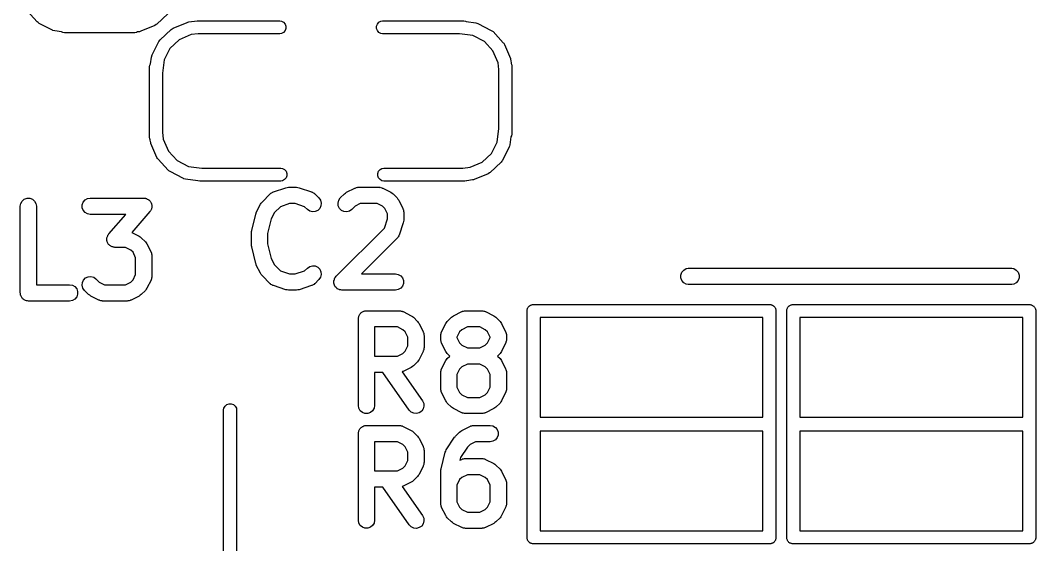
# Model space of a CAD drawing. Extents: x 553.3 to 630.8, y 408.7 to 458.1.
# Drawn here: x 609.33 to 618.71, y 417.17 to 422.02 of the extents above; entities that cross this region are included whole.
import ezdxf

# ---------------------------------------------------------------- set-up
doc = ezdxf.new("R2010")
doc.units = 0
doc.header["$MEASUREMENT"] = 0
doc.layers.add('BLACK', color=7, linetype='CONTINUOUS')

msp = doc.modelspace()

# ---------------------------------------------------------------- linework, layer by layer
at = {"layer": 'BLACK', "linetype": 'CONTINUOUS'}
for p, q in [((609.488, 422), (609.394, 422.102)), ((610.694, 422.074), (610.592, 421.98)), ((609.495, 421.995), (609.488, 422)), ((609.488, 422), (609.488, 422)), ((609.505, 421.987), (609.495, 421.995)), ((609.629, 421.924), (609.505, 421.987)), ((609.505, 421.987), (609.505, 421.987)), ((610.575, 421.968), (610.446, 421.914)), ((610.587, 421.977), (610.575, 421.968)), ((610.575, 421.968), (610.575, 421.968)), ((610.592, 421.98), (610.587, 421.977)), ((610.592, 421.98), (610.592, 421.98)), ((610.743, 421.942), (610.872, 421.996)), ((610.872, 421.996), (610.88, 421.998)), ((610.88, 421.998), (610.887, 422.001)), ((610.887, 422.001), (610.966, 422.01)), ((610.966, 422.01), (610.968, 422.01)), ((610.968, 422.01), (610.969, 422.011)), ((610.969, 422.011), (611.729, 422.011)), ((611.729, 422.011), (611.745, 422.008)), ((611.745, 422.008), (611.763, 421.997)), ((611.763, 421.997), (611.777, 421.981)), ((611.777, 421.981), (611.784, 421.961)), ((611.784, 421.961), (611.784, 421.94)), ((612.624, 421.961), (612.631, 421.981)), ((612.624, 421.94), (612.624, 421.961)), ((612.631, 421.981), (612.645, 421.997)), ((612.645, 421.997), (612.663, 422.008)), ((612.663, 422.008), (612.679, 422.011)), ((612.679, 422.011), (613.429, 422.011)), ((613.429, 422.011), (613.445, 422.008)), ((613.445, 422.008), (613.452, 422.004)), ((613.452, 422.004), (613.539, 421.993)), ((613.539, 421.993), (613.559, 421.987)), ((613.559, 421.987), (613.559, 421.987)), ((613.559, 421.987), (613.683, 421.923)), ((609.633, 421.923), (609.629, 421.924)), ((609.629, 421.924), (609.629, 421.924)), ((609.649, 421.918), (609.633, 421.923)), ((609.711, 421.91), (609.649, 421.918)), ((609.649, 421.918), (609.649, 421.918)), ((609.723, 421.903), (609.711, 421.91)), ((609.739, 421.9), (609.723, 421.903)), ((610.389, 421.9), (609.739, 421.9)), ((610.405, 421.903), (610.389, 421.9)), ((610.414, 421.908), (610.405, 421.903)), ((610.431, 421.91), (610.414, 421.908)), ((610.438, 421.913), (610.431, 421.91)), ((610.446, 421.914), (610.438, 421.913)), ((610.624, 421.836), (610.726, 421.931)), ((610.726, 421.931), (610.734, 421.936)), ((610.726, 421.931), (610.726, 421.931)), ((610.734, 421.936), (610.743, 421.942)), ((610.743, 421.942), (610.743, 421.942)), ((610.911, 421.883), (610.8, 421.836)), ((610.975, 421.891), (610.911, 421.883)), ((611.729, 421.891), (610.975, 421.891)), ((611.745, 421.893), (611.729, 421.891)), ((611.763, 421.904), (611.745, 421.893)), ((611.777, 421.92), (611.763, 421.904)), ((611.784, 421.94), (611.777, 421.92)), ((612.631, 421.92), (612.624, 421.94)), ((612.645, 421.904), (612.631, 421.92)), ((612.663, 421.893), (612.645, 421.904)), ((612.679, 421.891), (612.663, 421.893)), ((613.39, 421.891), (612.679, 421.891)), ((613.514, 421.875), (613.39, 421.891)), ((613.619, 421.821), (613.514, 421.875)), ((613.683, 421.923), (613.7, 421.911)), ((613.7, 421.911), (613.7, 421.911)), ((613.7, 421.911), (613.794, 421.809)), ((610.548, 421.696), (610.611, 421.82)), ((610.611, 421.82), (610.624, 421.836)), ((610.624, 421.836), (610.624, 421.836)), ((610.8, 421.836), (610.713, 421.756)), ((613.699, 421.735), (613.619, 421.821)), ((613.794, 421.809), (613.794, 421.809)), ((613.794, 421.809), (613.798, 421.803)), ((613.798, 421.803), (613.806, 421.791)), ((613.806, 421.791), (613.806, 421.791)), ((613.806, 421.791), (613.86, 421.663)), ((610.534, 421.614), (610.542, 421.676)), ((610.542, 421.676), (610.548, 421.696)), ((610.548, 421.696), (610.548, 421.696)), ((610.713, 421.756), (610.66, 421.651)), ((613.746, 421.624), (613.699, 421.735)), ((610.524, 421.586), (610.527, 421.601)), ((610.524, 420.935), (610.524, 421.586)), ((610.527, 421.601), (610.534, 421.614)), ((610.66, 421.651), (610.644, 421.527)), ((613.754, 421.56), (613.746, 421.624)), ((613.86, 421.663), (613.862, 421.655)), ((613.862, 421.655), (613.864, 421.647)), ((613.864, 421.647), (613.868, 421.618)), ((613.868, 421.618), (613.871, 421.611)), ((613.871, 421.611), (613.874, 421.596)), ((613.874, 421.596), (613.874, 420.965)), ((610.644, 421.527), (610.644, 420.981)), ((613.754, 421.016), (613.754, 421.56)), ((613.738, 420.891), (613.754, 421.016)), ((610.527, 420.92), (610.524, 420.935)), ((610.644, 420.981), (610.652, 420.917)), ((613.865, 420.939), (613.856, 420.865)), ((613.871, 420.95), (613.865, 420.939)), ((613.874, 420.965), (613.871, 420.95)), ((610.532, 420.911), (610.527, 420.92)), ((610.534, 420.894), (610.532, 420.911)), ((610.536, 420.886), (610.534, 420.894)), ((610.538, 420.878), (610.536, 420.886)), ((610.592, 420.75), (610.538, 420.878)), ((610.652, 420.917), (610.699, 420.806)), ((613.684, 420.786), (613.738, 420.891)), ((613.85, 420.846), (613.786, 420.722)), ((613.852, 420.854), (613.85, 420.846)), ((613.85, 420.846), (613.85, 420.846)), ((613.856, 420.865), (613.852, 420.854)), ((613.856, 420.865), (613.856, 420.865)), ((610.599, 420.74), (610.592, 420.75)), ((610.592, 420.75), (610.592, 420.75)), ((610.604, 420.732), (610.599, 420.74)), ((610.699, 420.806), (610.779, 420.72)), ((613.598, 420.706), (613.684, 420.786)), ((610.698, 420.631), (610.604, 420.732)), ((610.604, 420.732), (610.604, 420.732)), ((610.779, 420.72), (610.884, 420.666)), ((610.884, 420.666), (611.008, 420.651)), ((611.008, 420.651), (611.739, 420.651)), ((611.739, 420.651), (611.755, 420.648)), ((611.755, 420.648), (611.773, 420.637)), ((612.655, 420.637), (612.673, 420.648)), ((612.673, 420.648), (612.689, 420.651)), ((612.689, 420.651), (613.42, 420.651)), ((613.42, 420.651), (613.487, 420.659)), ((613.487, 420.659), (613.598, 420.706)), ((613.774, 420.705), (613.672, 420.611)), ((613.781, 420.715), (613.774, 420.705)), ((613.774, 420.705), (613.774, 420.705)), ((613.786, 420.722), (613.781, 420.715)), ((613.786, 420.722), (613.786, 420.722)), ((610.704, 420.626), (610.698, 420.631)), ((610.698, 420.631), (610.698, 420.631)), ((610.715, 420.618), (610.704, 420.626)), ((610.839, 420.554), (610.715, 420.618)), ((610.715, 420.618), (610.715, 420.618)), ((610.843, 420.553), (610.839, 420.554)), ((610.839, 420.554), (610.839, 420.554)), ((610.859, 420.548), (610.843, 420.553)), ((610.972, 420.534), (610.859, 420.548)), ((610.859, 420.548), (610.859, 420.548)), ((611.773, 420.637), (611.787, 420.621)), ((611.787, 420.56), (611.773, 420.544)), ((611.787, 420.621), (611.794, 420.601)), ((611.794, 420.58), (611.787, 420.56)), ((611.794, 420.601), (611.794, 420.58)), ((612.634, 420.601), (612.641, 420.621)), ((612.634, 420.58), (612.634, 420.601)), ((612.641, 420.56), (612.634, 420.58)), ((612.641, 420.621), (612.655, 420.637)), ((612.655, 420.544), (612.641, 420.56)), ((613.654, 420.599), (613.526, 420.545)), ((613.666, 420.607), (613.654, 420.599)), ((613.654, 420.599), (613.654, 420.599)), ((613.672, 420.611), (613.666, 420.607)), ((613.672, 420.611), (613.672, 420.611)), ((610.973, 420.533), (610.972, 420.534)), ((610.989, 420.531), (610.973, 420.533)), ((611.739, 420.531), (610.989, 420.531)), ((611.67, 420.431), (611.784, 420.469)), ((611.755, 420.533), (611.739, 420.531)), ((611.773, 420.544), (611.755, 420.533)), ((611.784, 420.469), (611.796, 420.471)), ((611.796, 420.471), (611.808, 420.473)), ((611.808, 420.473), (611.884, 420.473)), ((611.884, 420.473), (611.896, 420.471)), ((611.896, 420.471), (611.908, 420.469)), ((611.908, 420.469), (612.022, 420.431)), ((612.346, 420.427), (612.422, 420.465)), ((612.422, 420.465), (612.426, 420.466)), ((612.426, 420.466), (612.43, 420.469)), ((612.43, 420.469), (612.439, 420.47)), ((612.439, 420.47), (612.447, 420.473)), ((612.447, 420.473), (612.451, 420.472)), ((612.451, 420.472), (612.456, 420.473)), ((612.456, 420.473), (612.646, 420.473)), ((612.646, 420.473), (612.65, 420.472)), ((612.65, 420.472), (612.655, 420.473)), ((612.673, 420.533), (612.655, 420.544)), ((612.655, 420.473), (612.663, 420.47)), ((612.663, 420.47), (612.672, 420.469)), ((612.672, 420.469), (612.676, 420.466)), ((612.689, 420.531), (612.673, 420.533)), ((612.676, 420.466), (612.68, 420.465)), ((612.68, 420.465), (612.756, 420.427)), ((613.439, 420.531), (612.689, 420.531)), ((613.455, 420.533), (613.439, 420.531)), ((613.456, 420.534), (613.455, 420.533)), ((613.51, 420.541), (613.456, 420.534)), ((613.518, 420.543), (613.51, 420.541)), ((613.526, 420.545), (613.518, 420.543)), ((609.348, 420.346), (609.368, 420.363)), ((609.368, 420.363), (609.393, 420.372)), ((609.393, 420.372), (609.419, 420.372)), ((609.419, 420.372), (609.443, 420.363)), ((609.443, 420.363), (609.463, 420.346)), ((609.929, 420.356), (609.951, 420.369)), ((609.951, 420.369), (609.977, 420.373)), ((609.977, 420.373), (610.472, 420.373)), ((610.472, 420.373), (610.48, 420.372)), ((610.48, 420.372), (610.487, 420.372)), ((610.487, 420.372), (610.492, 420.37)), ((610.492, 420.37), (610.498, 420.369)), ((610.498, 420.369), (610.504, 420.365)), ((610.504, 420.365), (610.511, 420.362)), ((610.511, 420.362), (610.516, 420.358)), ((611.565, 420.337), (611.641, 420.413)), ((611.641, 420.413), (611.644, 420.416)), ((611.644, 420.416), (611.647, 420.419)), ((611.647, 420.419), (611.655, 420.423)), ((611.655, 420.423), (611.662, 420.428)), ((611.662, 420.428), (611.666, 420.429)), ((611.666, 420.429), (611.67, 420.431)), ((612.022, 420.431), (612.026, 420.429)), ((612.026, 420.429), (612.03, 420.428)), ((612.03, 420.428), (612.037, 420.423)), ((612.037, 420.423), (612.045, 420.419)), ((612.045, 420.419), (612.048, 420.416)), ((612.048, 420.416), (612.052, 420.413)), ((612.052, 420.413), (612.09, 420.375)), ((612.09, 420.375), (612.105, 420.354)), ((612.273, 420.354), (612.288, 420.375)), ((612.288, 420.375), (612.326, 420.413)), ((612.326, 420.413), (612.336, 420.42)), ((612.336, 420.42), (612.346, 420.427)), ((612.756, 420.427), (612.766, 420.42)), ((612.766, 420.42), (612.775, 420.413)), ((612.775, 420.413), (612.814, 420.375)), ((612.814, 420.375), (612.82, 420.365)), ((612.82, 420.365), (612.828, 420.355)), ((609.331, 420.298), (609.335, 420.324)), ((609.331, 419.498), (609.331, 420.298)), ((609.335, 420.324), (609.348, 420.346)), ((609.463, 420.346), (609.476, 420.324)), ((609.476, 420.324), (609.481, 420.298)), ((609.481, 420.298), (609.481, 419.573)), ((609.903, 420.311), (609.912, 420.336)), ((609.903, 420.285), (609.903, 420.311)), ((609.912, 420.261), (609.903, 420.285)), ((609.912, 420.336), (609.929, 420.356)), ((610.516, 420.358), (610.521, 420.356)), ((610.521, 420.356), (610.525, 420.35)), ((610.525, 420.35), (610.531, 420.345)), ((610.531, 420.345), (610.534, 420.34)), ((610.534, 420.34), (610.537, 420.336)), ((610.537, 420.336), (610.54, 420.329)), ((610.539, 420.266), (610.537, 420.261)), ((610.542, 420.271), (610.539, 420.266)), ((610.54, 420.329), (610.543, 420.322)), ((610.544, 420.278), (610.542, 420.271)), ((610.543, 420.322), (610.544, 420.317)), ((610.544, 420.317), (610.546, 420.311)), ((610.546, 420.285), (610.544, 420.278)), ((610.546, 420.311), (610.546, 420.304)), ((610.546, 420.304), (610.547, 420.297)), ((610.547, 420.297), (610.546, 420.291)), ((610.546, 420.291), (610.546, 420.285)), ((611.512, 420.241), (611.551, 420.317)), ((611.551, 420.317), (611.558, 420.327)), ((611.558, 420.327), (611.565, 420.337)), ((611.734, 420.294), (611.679, 420.239)), ((611.82, 420.323), (611.734, 420.294)), ((611.872, 420.323), (611.82, 420.323)), ((611.958, 420.294), (611.872, 420.323)), ((611.984, 420.269), (611.958, 420.294)), ((612.005, 420.254), (611.984, 420.269)), ((612.098, 420.279), (612.08, 420.26)), ((612.109, 420.302), (612.098, 420.279)), ((612.105, 420.354), (612.111, 420.328)), ((612.111, 420.328), (612.109, 420.302)), ((612.267, 420.328), (612.273, 420.354)), ((612.269, 420.302), (612.267, 420.328)), ((612.28, 420.279), (612.269, 420.302)), ((612.298, 420.26), (612.28, 420.279)), ((612.394, 420.269), (612.373, 420.254)), ((612.424, 420.298), (612.394, 420.269)), ((612.473, 420.323), (612.424, 420.298)), ((612.628, 420.323), (612.473, 420.323)), ((612.678, 420.298), (612.628, 420.323)), ((612.699, 420.277), (612.678, 420.298)), ((612.724, 420.228), (612.699, 420.277)), ((612.828, 420.355), (612.866, 420.279)), ((612.866, 420.279), (612.867, 420.275)), ((612.867, 420.275), (612.869, 420.271)), ((612.869, 420.271), (612.871, 420.263)), ((609.929, 420.241), (609.912, 420.261)), ((609.951, 420.228), (609.929, 420.241)), ((609.977, 420.223), (609.951, 420.228)), ((610.307, 420.223), (609.977, 420.223)), ((610.149, 420.043), (610.307, 420.223)), ((610.529, 420.249), (610.361, 420.057)), ((610.533, 420.255), (610.529, 420.249)), ((610.537, 420.261), (610.533, 420.255)), ((611.469, 420.073), (611.507, 420.226)), ((611.507, 420.226), (611.51, 420.233)), ((611.51, 420.233), (611.512, 420.241)), ((611.65, 420.181), (611.616, 420.046)), ((611.679, 420.239), (611.65, 420.181)), ((612.03, 420.247), (612.005, 420.254)), ((612.056, 420.249), (612.03, 420.247)), ((612.08, 420.26), (612.056, 420.249)), ((612.322, 420.249), (612.298, 420.26)), ((612.348, 420.247), (612.322, 420.249)), ((612.373, 420.254), (612.348, 420.247)), ((612.695, 420.096), (612.724, 420.182)), ((612.724, 420.182), (612.724, 420.228)), ((612.871, 420.263), (612.873, 420.254)), ((612.873, 420.254), (612.873, 420.25)), ((612.873, 420.25), (612.874, 420.246)), ((612.874, 420.246), (612.874, 420.17)), ((612.25, 419.651), (612.695, 420.096)), ((612.87, 420.146), (612.832, 420.032)), ((612.871, 420.158), (612.87, 420.146)), ((612.874, 420.17), (612.871, 420.158)), ((610.131, 419.995), (610.132, 420.001)), ((610.132, 419.988), (610.131, 419.995)), ((610.132, 420.006), (610.134, 420.013)), ((610.132, 420.001), (610.132, 420.006)), ((610.132, 419.98), (610.132, 419.988)), ((610.134, 420.013), (610.136, 420.02)), ((610.136, 420.02), (610.139, 420.025)), ((610.139, 420.025), (610.141, 420.031)), ((610.141, 420.031), (610.145, 420.036)), ((610.145, 420.036), (610.149, 420.043)), ((610.361, 420.057), (610.43, 420.022)), ((610.43, 420.022), (610.439, 420.015)), ((610.439, 420.015), (610.449, 420.008)), ((610.449, 420.008), (610.487, 419.97)), ((611.466, 420.055), (611.468, 420.064)), ((611.466, 419.941), (611.466, 420.055)), ((611.468, 420.064), (611.469, 420.073)), ((611.616, 420.046), (611.616, 419.95)), ((612.814, 420.002), (612.484, 419.673)), ((612.816, 420.006), (612.814, 420.002)), ((612.819, 420.009), (612.816, 420.006)), ((612.823, 420.016), (612.819, 420.009)), ((612.828, 420.024), (612.823, 420.016)), ((612.83, 420.028), (612.828, 420.024)), ((612.832, 420.032), (612.83, 420.028)), ((610.134, 419.975), (610.132, 419.98)), ((610.135, 419.969), (610.134, 419.975)), ((610.138, 419.963), (610.135, 419.969)), ((610.141, 419.956), (610.138, 419.963)), ((610.144, 419.951), (610.141, 419.956)), ((610.147, 419.946), (610.144, 419.951)), ((610.153, 419.941), (610.147, 419.946)), ((610.158, 419.936), (610.153, 419.941)), ((610.163, 419.933), (610.158, 419.936)), ((610.167, 419.929), (610.163, 419.933)), ((610.174, 419.927), (610.167, 419.929)), ((610.18, 419.923), (610.174, 419.927)), ((610.186, 419.922), (610.18, 419.923)), ((610.191, 419.92), (610.186, 419.922)), ((610.198, 419.92), (610.191, 419.92)), ((610.206, 419.918), (610.198, 419.92)), ((610.302, 419.918), (610.206, 419.918)), ((610.352, 419.894), (610.302, 419.918)), ((610.373, 419.873), (610.352, 419.894)), ((610.487, 419.97), (610.494, 419.96)), ((610.494, 419.96), (610.501, 419.951)), ((610.501, 419.951), (610.539, 419.874)), ((611.468, 419.932), (611.466, 419.941)), ((611.469, 419.923), (611.468, 419.932)), ((611.507, 419.77), (611.469, 419.923)), ((611.616, 419.95), (611.65, 419.815)), ((610.397, 419.823), (610.373, 419.873)), ((610.397, 419.668), (610.397, 419.823)), ((610.539, 419.874), (610.541, 419.87)), ((610.541, 419.87), (610.543, 419.867)), ((610.543, 419.867), (610.544, 419.858)), ((610.544, 419.858), (610.547, 419.85)), ((610.547, 419.85), (610.547, 419.845)), ((610.547, 419.845), (610.547, 419.841)), ((610.547, 419.841), (610.547, 419.65)), ((611.65, 419.815), (611.679, 419.757)), ((611.51, 419.763), (611.507, 419.77)), ((611.512, 419.755), (611.51, 419.763)), ((611.551, 419.679), (611.512, 419.755)), ((611.679, 419.757), (611.734, 419.702)), ((611.734, 419.702), (611.82, 419.673)), ((611.872, 419.673), (611.958, 419.702)), ((611.958, 419.702), (611.984, 419.727)), ((611.984, 419.727), (612.005, 419.742)), ((612.005, 419.742), (612.03, 419.749)), ((612.03, 419.749), (612.056, 419.747)), ((612.056, 419.747), (612.08, 419.736)), ((612.08, 419.736), (612.098, 419.717)), ((612.098, 419.717), (612.109, 419.694)), ((615.444, 419.688), (615.461, 419.708)), ((615.461, 419.708), (615.484, 419.722)), ((615.484, 419.722), (615.504, 419.725)), ((615.504, 419.725), (618.492, 419.725)), ((618.492, 419.725), (618.511, 419.722)), ((618.511, 419.722), (618.534, 419.708)), ((618.534, 419.708), (618.551, 419.688)), ((609.905, 419.594), (609.916, 419.617)), ((609.916, 419.617), (609.934, 419.636)), ((609.934, 419.636), (609.958, 419.647)), ((609.958, 419.647), (609.984, 419.649)), ((609.984, 419.649), (610.009, 419.642)), ((610.009, 419.642), (610.03, 419.627)), ((610.03, 419.627), (610.06, 419.598)), ((610.352, 419.598), (610.373, 419.619)), ((610.373, 419.619), (610.397, 419.668)), ((610.539, 419.617), (610.501, 419.541)), ((610.541, 419.621), (610.539, 419.617)), ((610.543, 419.625), (610.541, 419.621)), ((610.544, 419.633), (610.543, 419.625)), ((610.547, 419.642), (610.544, 419.633)), ((610.547, 419.65), (610.547, 419.646)), ((610.547, 419.646), (610.547, 419.642)), ((611.558, 419.669), (611.551, 419.679)), ((611.565, 419.659), (611.558, 419.669)), ((611.641, 419.583), (611.565, 419.659)), ((611.82, 419.673), (611.872, 419.673)), ((612.09, 419.621), (612.052, 419.583)), ((612.105, 419.643), (612.09, 419.621)), ((612.111, 419.668), (612.105, 419.643)), ((612.109, 419.694), (612.111, 419.668)), ((612.229, 419.611), (612.233, 419.62)), ((612.229, 419.608), (612.229, 419.611)), ((612.229, 419.605), (612.229, 419.608)), ((612.233, 419.62), (612.235, 419.63)), ((612.235, 419.63), (612.237, 419.632)), ((612.237, 419.632), (612.238, 419.636)), ((612.238, 419.636), (612.245, 419.643)), ((612.245, 419.643), (612.25, 419.651)), ((612.484, 419.673), (612.799, 419.673)), ((612.799, 419.673), (612.824, 419.669)), ((612.824, 419.669), (612.847, 419.656)), ((612.847, 419.656), (612.864, 419.636)), ((612.864, 419.636), (612.872, 419.611)), ((612.872, 419.611), (612.872, 419.585)), ((615.435, 419.663), (615.444, 419.688)), ((615.435, 419.637), (615.435, 419.663)), ((615.444, 419.612), (615.435, 419.637)), ((615.461, 419.592), (615.444, 419.612)), ((618.551, 419.612), (618.534, 419.592)), ((618.551, 419.688), (618.56, 419.663)), ((618.56, 419.637), (618.551, 419.612)), ((618.56, 419.663), (618.56, 419.637)), ((609.481, 419.573), (609.787, 419.573)), ((609.787, 419.573), (609.812, 419.569)), ((609.812, 419.569), (609.835, 419.556)), ((609.835, 419.556), (609.852, 419.536)), ((609.852, 419.536), (609.861, 419.511)), ((609.902, 419.568), (609.905, 419.594)), ((609.909, 419.543), (609.902, 419.568)), ((609.924, 419.521), (609.909, 419.543)), ((609.962, 419.483), (609.924, 419.521)), ((610.06, 419.598), (610.109, 419.573)), ((610.109, 419.573), (610.302, 419.573)), ((610.302, 419.573), (610.352, 419.598)), ((610.487, 419.521), (610.449, 419.483)), ((610.494, 419.531), (610.487, 419.521)), ((610.501, 419.541), (610.494, 419.531)), ((611.644, 419.581), (611.641, 419.583)), ((611.647, 419.577), (611.644, 419.581)), ((611.655, 419.573), (611.647, 419.577)), ((611.662, 419.568), (611.655, 419.573)), ((611.666, 419.567), (611.662, 419.568)), ((611.67, 419.565), (611.666, 419.567)), ((611.784, 419.527), (611.67, 419.565)), ((611.796, 419.525), (611.784, 419.527)), ((611.808, 419.523), (611.796, 419.525)), ((611.884, 419.523), (611.808, 419.523)), ((611.896, 419.525), (611.884, 419.523)), ((611.908, 419.527), (611.896, 419.525)), ((612.022, 419.565), (611.908, 419.527)), ((612.026, 419.567), (612.022, 419.565)), ((612.03, 419.568), (612.026, 419.567)), ((612.037, 419.573), (612.03, 419.568)), ((612.045, 419.577), (612.037, 419.573)), ((612.048, 419.581), (612.045, 419.577)), ((612.052, 419.583), (612.048, 419.581)), ((612.229, 419.595), (612.229, 419.605)), ((612.229, 419.585), (612.229, 419.595)), ((612.231, 419.582), (612.229, 419.585)), ((612.231, 419.579), (612.231, 419.582)), ((612.235, 419.57), (612.231, 419.579)), ((612.238, 419.561), (612.235, 419.57)), ((612.241, 419.558), (612.238, 419.561)), ((612.242, 419.555), (612.241, 419.558)), ((612.249, 419.548), (612.242, 419.555)), ((612.255, 419.541), (612.249, 419.548)), ((612.258, 419.539), (612.255, 419.541)), ((612.26, 419.537), (612.258, 419.539)), ((612.269, 419.533), (612.26, 419.537)), ((612.278, 419.528), (612.269, 419.533)), ((612.281, 419.527), (612.278, 419.528)), ((612.284, 419.526), (612.281, 419.527)), ((612.294, 419.525), (612.284, 419.526)), ((612.303, 419.523), (612.294, 419.525)), ((612.799, 419.523), (612.303, 419.523)), ((612.824, 419.528), (612.799, 419.523)), ((612.847, 419.541), (612.824, 419.528)), ((612.864, 419.561), (612.847, 419.541)), ((612.872, 419.585), (612.864, 419.561)), ((615.484, 419.578), (615.461, 419.592)), ((615.504, 419.575), (615.484, 419.578)), ((618.492, 419.575), (615.504, 419.575)), ((618.511, 419.578), (618.492, 419.575)), ((618.534, 419.592), (618.511, 419.578)), ((609.332, 419.492), (609.331, 419.498)), ((609.332, 419.485), (609.332, 419.492)), ((609.334, 419.479), (609.332, 419.485)), ((609.335, 419.472), (609.334, 419.479)), ((609.339, 419.467), (609.335, 419.472)), ((609.341, 419.461), (609.339, 419.467)), ((609.345, 419.456), (609.341, 419.461)), ((609.348, 419.45), (609.345, 419.456)), ((609.353, 419.446), (609.348, 419.45)), ((609.358, 419.441), (609.353, 419.446)), ((609.363, 419.437), (609.358, 419.441)), ((609.368, 419.433), (609.363, 419.437)), ((609.374, 419.431), (609.368, 419.433)), ((609.38, 419.428), (609.374, 419.431)), ((609.387, 419.426), (609.38, 419.428)), ((609.393, 419.424), (609.387, 419.426)), ((609.399, 419.424), (609.393, 419.424)), ((609.406, 419.423), (609.399, 419.424)), ((609.787, 419.423), (609.406, 419.423)), ((609.812, 419.428), (609.787, 419.423)), ((609.835, 419.441), (609.812, 419.428)), ((609.852, 419.461), (609.835, 419.441)), ((609.861, 419.485), (609.852, 419.461)), ((609.861, 419.511), (609.861, 419.485)), ((609.972, 419.476), (609.962, 419.483)), ((609.982, 419.469), (609.972, 419.476)), ((610.058, 419.431), (609.982, 419.469)), ((610.062, 419.43), (610.058, 419.431)), ((610.066, 419.428), (610.062, 419.43)), ((610.074, 419.426), (610.066, 419.428)), ((610.083, 419.424), (610.074, 419.426)), ((610.087, 419.424), (610.083, 419.424)), ((610.091, 419.423), (610.087, 419.424)), ((610.32, 419.423), (610.091, 419.423)), ((610.324, 419.424), (610.32, 419.423)), ((610.329, 419.424), (610.324, 419.424)), ((610.337, 419.426), (610.329, 419.424)), ((610.346, 419.428), (610.337, 419.426)), ((610.349, 419.43), (610.346, 419.428)), ((610.354, 419.431), (610.349, 419.43)), ((610.43, 419.469), (610.354, 419.431)), ((610.439, 419.476), (610.43, 419.469)), ((610.449, 419.483), (610.439, 419.476)), ((612.498, 419.325), (612.504, 419.329)), ((612.504, 419.329), (612.51, 419.33)), ((612.51, 419.33), (612.516, 419.332)), ((612.516, 419.332), (612.523, 419.332)), ((612.523, 419.332), (612.53, 419.333)), ((612.53, 419.333), (612.834, 419.333)), ((612.834, 419.333), (612.839, 419.332)), ((612.839, 419.332), (612.843, 419.333)), ((612.843, 419.333), (612.851, 419.33)), ((612.851, 419.33), (612.86, 419.329)), ((612.86, 419.329), (612.864, 419.326)), ((613.414, 419.326), (613.418, 419.329)), ((613.418, 419.329), (613.427, 419.33)), ((613.427, 419.33), (613.435, 419.333)), ((613.435, 419.333), (613.44, 419.332)), ((613.44, 419.332), (613.444, 419.333)), ((613.444, 419.333), (613.596, 419.333)), ((613.596, 419.333), (613.6, 419.332)), ((613.6, 419.332), (613.605, 419.333)), ((613.605, 419.333), (613.613, 419.33)), ((613.613, 419.33), (613.622, 419.329)), ((613.622, 419.329), (613.626, 419.326)), ((614.014, 419.341), (614.016, 419.346)), ((614.014, 419.336), (614.014, 419.341)), ((614.014, 418.301), (614.014, 419.336)), ((614.014, 419.336), (614.014, 419.336)), ((614.016, 419.346), (614.017, 419.351)), ((614.017, 419.351), (614.019, 419.356)), ((614.019, 419.356), (614.021, 419.361)), ((614.021, 419.361), (614.025, 419.365)), ((614.025, 419.365), (614.027, 419.37)), ((614.027, 419.37), (614.031, 419.373)), ((614.031, 419.373), (614.035, 419.377)), ((614.035, 419.377), (614.039, 419.38)), ((614.039, 419.38), (614.044, 419.383)), ((614.044, 419.383), (614.049, 419.385)), ((614.049, 419.385), (614.053, 419.388)), ((614.053, 419.388), (614.058, 419.389)), ((614.058, 419.389), (614.063, 419.391)), ((614.063, 419.391), (614.069, 419.391)), ((614.069, 419.391), (614.069, 419.391)), ((614.069, 419.391), (616.259, 419.391)), ((616.259, 419.391), (616.259, 419.391)), ((616.259, 419.391), (616.265, 419.391)), ((616.265, 419.391), (616.27, 419.389)), ((616.27, 419.389), (616.275, 419.388)), ((616.275, 419.388), (616.279, 419.385)), ((616.279, 419.385), (616.284, 419.383)), ((616.284, 419.383), (616.289, 419.38)), ((616.289, 419.38), (616.293, 419.377)), ((616.293, 419.377), (616.297, 419.373)), ((616.297, 419.373), (616.301, 419.37)), ((616.301, 419.37), (616.303, 419.365)), ((616.303, 419.365), (616.307, 419.361)), ((616.307, 419.361), (616.309, 419.356)), ((616.309, 419.356), (616.311, 419.351)), ((616.311, 419.351), (616.312, 419.346)), ((616.312, 419.346), (616.314, 419.341)), ((616.314, 419.341), (616.314, 419.336)), ((616.314, 419.336), (616.314, 419.336)), ((616.314, 419.336), (616.314, 417.235)), ((616.414, 419.341), (616.415, 419.346)), ((616.414, 419.336), (616.414, 419.341)), ((616.414, 418.301), (616.414, 419.336)), ((616.414, 419.336), (616.414, 419.336)), ((616.415, 419.346), (616.416, 419.351)), ((616.416, 419.351), (616.419, 419.356)), ((616.419, 419.356), (616.421, 419.361)), ((616.421, 419.361), (616.424, 419.365)), ((616.424, 419.365), (616.427, 419.37)), ((616.427, 419.37), (616.431, 419.373)), ((616.431, 419.373), (616.434, 419.377)), ((616.434, 419.377), (616.439, 419.38)), ((616.439, 419.38), (616.443, 419.383)), ((616.443, 419.383), (616.448, 419.385)), ((616.448, 419.385), (616.453, 419.388)), ((616.453, 419.388), (616.458, 419.389)), ((616.458, 419.389), (616.463, 419.391)), ((616.463, 419.391), (616.468, 419.391)), ((616.468, 419.391), (616.468, 419.391)), ((616.468, 419.391), (618.659, 419.391)), ((618.659, 419.391), (618.659, 419.391)), ((618.659, 419.391), (618.664, 419.391)), ((618.664, 419.391), (618.669, 419.389)), ((618.669, 419.389), (618.674, 419.388)), ((618.674, 419.388), (618.679, 419.385)), ((618.679, 419.385), (618.684, 419.383)), ((618.684, 419.383), (618.688, 419.38)), ((618.688, 419.38), (618.693, 419.377)), ((618.693, 419.377), (618.696, 419.373)), ((618.696, 419.373), (618.7, 419.37)), ((618.7, 419.37), (618.703, 419.365)), ((618.703, 419.365), (618.706, 419.361)), ((618.706, 419.361), (618.708, 419.356)), ((618.708, 419.356), (618.711, 419.351)), ((618.711, 419.351), (618.712, 419.346)), ((618.712, 419.346), (618.714, 419.341)), ((618.714, 419.341), (618.714, 419.336)), ((618.714, 419.336), (618.714, 419.336)), ((618.714, 419.336), (618.714, 417.235)), ((612.455, 419.258), (612.456, 419.265)), ((612.455, 418.458), (612.455, 419.258)), ((612.456, 419.271), (612.458, 419.277)), ((612.456, 419.265), (612.456, 419.271)), ((612.458, 419.277), (612.459, 419.284)), ((612.459, 419.284), (612.462, 419.289)), ((612.462, 419.289), (612.465, 419.296)), ((612.465, 419.296), (612.469, 419.301)), ((612.469, 419.301), (612.472, 419.306)), ((612.472, 419.306), (612.477, 419.311)), ((612.477, 419.311), (612.481, 419.316)), ((612.481, 419.316), (612.487, 419.319)), ((612.487, 419.319), (612.492, 419.323)), ((612.492, 419.323), (612.498, 419.325)), ((612.864, 419.326), (612.868, 419.325)), ((612.868, 419.325), (612.944, 419.287)), ((612.944, 419.287), (612.954, 419.28)), ((612.954, 419.28), (612.964, 419.273)), ((612.964, 419.273), (613.002, 419.235)), ((613.002, 419.235), (613.008, 419.225)), ((613.27, 419.225), (613.276, 419.235)), ((613.276, 419.235), (613.315, 419.273)), ((613.315, 419.273), (613.324, 419.28)), ((613.324, 419.28), (613.334, 419.287)), ((613.334, 419.287), (613.41, 419.325)), ((613.41, 419.325), (613.414, 419.326)), ((613.626, 419.326), (613.63, 419.325)), ((613.63, 419.325), (613.706, 419.287)), ((613.706, 419.287), (613.716, 419.28)), ((613.716, 419.28), (613.725, 419.273)), ((613.725, 419.273), (613.764, 419.235)), ((613.764, 419.235), (613.77, 419.225)), ((616.194, 419.271), (614.134, 419.271)), ((614.134, 419.271), (614.134, 418.351)), ((616.194, 418.351), (616.194, 419.271)), ((618.594, 419.271), (616.534, 419.271)), ((616.534, 419.271), (616.534, 418.351)), ((618.594, 418.351), (618.594, 419.271)), ((612.605, 419.183), (612.605, 418.914)), ((612.817, 419.183), (612.605, 419.183)), ((612.866, 419.158), (612.817, 419.183)), ((612.887, 419.137), (612.866, 419.158)), ((613.008, 419.225), (613.016, 419.215)), ((613.016, 419.215), (613.054, 419.139)), ((613.054, 419.139), (613.055, 419.135)), ((613.223, 419.135), (613.224, 419.139)), ((613.224, 419.139), (613.262, 419.215)), ((613.262, 419.215), (613.27, 419.225)), ((613.412, 419.158), (613.391, 419.137)), ((613.462, 419.183), (613.412, 419.158)), ((613.578, 419.183), (613.462, 419.183)), ((613.628, 419.158), (613.578, 419.183)), ((613.649, 419.137), (613.628, 419.158)), ((613.77, 419.225), (613.778, 419.215)), ((613.778, 419.215), (613.816, 419.139)), ((613.816, 419.139), (613.817, 419.135)), ((612.912, 419.088), (612.887, 419.137)), ((612.912, 419.009), (612.912, 419.088)), ((613.055, 419.135), (613.057, 419.131)), ((613.057, 419.131), (613.059, 419.123)), ((613.059, 419.123), (613.061, 419.114)), ((613.061, 419.114), (613.061, 419.11)), ((613.061, 419.11), (613.062, 419.106)), ((613.062, 419.106), (613.062, 418.991)), ((613.216, 419.106), (613.217, 419.11)), ((613.216, 419.068), (613.216, 419.106)), ((613.217, 419.063), (613.216, 419.068)), ((613.217, 419.114), (613.219, 419.123)), ((613.217, 419.11), (613.217, 419.114)), ((613.217, 419.059), (613.217, 419.063)), ((613.219, 419.051), (613.217, 419.059)), ((613.219, 419.123), (613.221, 419.131)), ((613.221, 419.042), (613.219, 419.051)), ((613.221, 419.131), (613.223, 419.135)), ((613.391, 419.137), (613.366, 419.088)), ((613.366, 419.088), (613.366, 419.085)), ((613.366, 419.085), (613.391, 419.036)), ((613.674, 419.088), (613.649, 419.137)), ((613.649, 419.036), (613.674, 419.085)), ((613.674, 419.085), (613.674, 419.088)), ((613.817, 419.135), (613.819, 419.131)), ((613.819, 419.131), (613.821, 419.123)), ((613.821, 419.051), (613.819, 419.042)), ((613.821, 419.123), (613.823, 419.114)), ((613.823, 419.059), (613.821, 419.051)), ((613.823, 419.114), (613.823, 419.11)), ((613.823, 419.11), (613.824, 419.106)), ((613.824, 419.068), (613.823, 419.063)), ((613.823, 419.063), (613.823, 419.059)), ((613.824, 419.106), (613.824, 419.068)), ((612.866, 418.939), (612.887, 418.96)), ((612.887, 418.96), (612.912, 419.009)), ((613.054, 418.958), (613.016, 418.882)), ((613.055, 418.962), (613.054, 418.958)), ((613.057, 418.966), (613.055, 418.962)), ((613.059, 418.974), (613.057, 418.966)), ((613.061, 418.983), (613.059, 418.974)), ((613.062, 418.991), (613.061, 418.987)), ((613.061, 418.987), (613.061, 418.983)), ((613.223, 419.038), (613.221, 419.042)), ((613.224, 419.034), (613.223, 419.038)), ((613.262, 418.958), (613.224, 419.034)), ((613.27, 418.948), (613.262, 418.958)), ((613.391, 419.036), (613.412, 419.015)), ((613.412, 419.015), (613.462, 418.99)), ((613.462, 418.99), (613.578, 418.99)), ((613.578, 418.99), (613.628, 419.015)), ((613.628, 419.015), (613.649, 419.036)), ((613.778, 418.958), (613.77, 418.948)), ((613.816, 419.034), (613.778, 418.958)), ((613.817, 419.038), (613.816, 419.034)), ((613.819, 419.042), (613.817, 419.038)), ((612.605, 418.914), (612.817, 418.914)), ((612.817, 418.914), (612.866, 418.939)), ((613.002, 418.862), (612.964, 418.824)), ((613.008, 418.872), (613.002, 418.862)), ((613.016, 418.882), (613.008, 418.872)), ((613.224, 418.796), (613.262, 418.873)), ((613.262, 418.873), (613.27, 418.882)), ((613.276, 418.938), (613.27, 418.948)), ((613.27, 418.882), (613.276, 418.892)), ((613.3, 418.915), (613.276, 418.938)), ((613.276, 418.892), (613.3, 418.915)), ((613.764, 418.938), (613.74, 418.915)), ((613.74, 418.915), (613.764, 418.892)), ((613.77, 418.948), (613.764, 418.938)), ((613.764, 418.892), (613.77, 418.882)), ((613.77, 418.882), (613.778, 418.873)), ((613.778, 418.873), (613.816, 418.796)), ((612.681, 418.764), (612.605, 418.764)), ((612.605, 418.764), (612.605, 418.458)), ((612.925, 418.415), (612.681, 418.764)), ((612.864, 418.771), (612.861, 418.769)), ((612.861, 418.769), (613.048, 418.501)), ((612.868, 418.772), (612.864, 418.771)), ((612.944, 418.81), (612.868, 418.772)), ((612.954, 418.817), (612.944, 418.81)), ((612.964, 418.824), (612.954, 418.817)), ((613.216, 418.763), (613.217, 418.767)), ((613.217, 418.771), (613.219, 418.78)), ((613.217, 418.767), (613.217, 418.771)), ((613.219, 418.78), (613.221, 418.789)), ((613.221, 418.789), (613.223, 418.792)), ((613.223, 418.792), (613.224, 418.796)), ((613.391, 418.795), (613.366, 418.745)), ((613.412, 418.816), (613.391, 418.795)), ((613.462, 418.84), (613.412, 418.816)), ((613.578, 418.84), (613.462, 418.84)), ((613.628, 418.816), (613.578, 418.84)), ((613.649, 418.795), (613.628, 418.816)), ((613.674, 418.745), (613.649, 418.795)), ((613.816, 418.796), (613.817, 418.792)), ((613.817, 418.792), (613.819, 418.789)), ((613.819, 418.789), (613.821, 418.78)), ((613.821, 418.78), (613.823, 418.771)), ((613.823, 418.771), (613.823, 418.767)), ((613.823, 418.767), (613.824, 418.763)), ((613.216, 418.61), (613.216, 418.763)), ((613.366, 418.745), (613.366, 418.628)), ((613.674, 418.628), (613.674, 418.745)), ((613.824, 418.763), (613.824, 418.61)), ((613.217, 418.606), (613.216, 418.61)), ((613.217, 418.602), (613.217, 418.606)), ((613.219, 418.593), (613.217, 418.602)), ((613.221, 418.585), (613.219, 418.593)), ((613.223, 418.581), (613.221, 418.585)), ((613.224, 418.577), (613.223, 418.581)), ((613.262, 418.501), (613.224, 418.577)), ((613.366, 418.628), (613.391, 418.579)), ((613.391, 418.579), (613.412, 418.558)), ((613.628, 418.558), (613.649, 418.579)), ((613.649, 418.579), (613.674, 418.628)), ((613.816, 418.577), (613.778, 418.501)), ((613.817, 418.581), (613.816, 418.577)), ((613.819, 418.585), (613.817, 418.581)), ((613.821, 418.593), (613.819, 418.585)), ((613.823, 418.602), (613.821, 418.593)), ((613.824, 418.61), (613.823, 418.606)), ((613.823, 418.606), (613.823, 418.602)), ((613.048, 418.501), (613.059, 418.477)), ((613.27, 418.491), (613.262, 418.501)), ((613.276, 418.481), (613.27, 418.491)), ((613.412, 418.558), (613.462, 418.533)), ((613.462, 418.533), (613.578, 418.533)), ((613.578, 418.533), (613.628, 418.558)), ((613.77, 418.491), (613.764, 418.481)), ((613.778, 418.501), (613.77, 418.491)), ((611.21, 418.418), (611.213, 418.434)), ((611.21, 416.558), (611.21, 418.418)), ((611.213, 418.434), (611.224, 418.452)), ((611.224, 418.452), (611.24, 418.466)), ((611.24, 418.466), (611.26, 418.473)), ((611.26, 418.473), (611.281, 418.473)), ((611.281, 418.473), (611.301, 418.466)), ((611.301, 418.466), (611.317, 418.452)), ((611.317, 418.452), (611.328, 418.434)), ((611.328, 418.434), (611.33, 418.418)), ((611.33, 418.418), (611.33, 416.558)), ((612.459, 418.432), (612.455, 418.458)), ((612.472, 418.41), (612.459, 418.432)), ((612.492, 418.393), (612.472, 418.41)), ((612.516, 418.384), (612.492, 418.393)), ((612.567, 418.393), (612.543, 418.384)), ((612.587, 418.41), (612.567, 418.393)), ((612.6, 418.432), (612.587, 418.41)), ((612.605, 418.458), (612.6, 418.432)), ((612.944, 418.397), (612.925, 418.415)), ((612.967, 418.386), (612.944, 418.397)), ((613.018, 418.39), (612.993, 418.383)), ((613.04, 418.405), (613.018, 418.39)), ((613.055, 418.426), (613.04, 418.405)), ((613.061, 418.452), (613.055, 418.426)), ((613.059, 418.477), (613.061, 418.452)), ((613.315, 418.443), (613.276, 418.481)), ((613.324, 418.436), (613.315, 418.443)), ((613.334, 418.429), (613.324, 418.436)), ((613.41, 418.391), (613.334, 418.429)), ((613.414, 418.39), (613.41, 418.391)), ((613.418, 418.388), (613.414, 418.39)), ((613.427, 418.386), (613.418, 418.388)), ((613.622, 418.388), (613.613, 418.386)), ((613.626, 418.39), (613.622, 418.388)), ((613.63, 418.391), (613.626, 418.39)), ((613.706, 418.429), (613.63, 418.391)), ((613.716, 418.436), (613.706, 418.429)), ((613.725, 418.443), (613.716, 418.436)), ((613.764, 418.481), (613.725, 418.443)), ((612.543, 418.384), (612.516, 418.384)), ((612.993, 418.383), (612.967, 418.386)), ((613.435, 418.384), (613.427, 418.386)), ((613.44, 418.384), (613.435, 418.384)), ((613.444, 418.383), (613.44, 418.384)), ((613.596, 418.383), (613.444, 418.383)), ((613.6, 418.384), (613.596, 418.383)), ((613.605, 418.384), (613.6, 418.384)), ((613.613, 418.386), (613.605, 418.384)), ((614.014, 418.286), (614.014, 418.301)), ((614.134, 418.351), (616.194, 418.351)), ((616.414, 418.286), (616.414, 418.301)), ((616.534, 418.351), (618.594, 418.351)), ((612.455, 418.198), (612.456, 418.205)), ((612.456, 418.211), (612.458, 418.217)), ((612.456, 418.205), (612.456, 418.211)), ((612.458, 418.217), (612.459, 418.224)), ((612.459, 418.224), (612.462, 418.229)), ((612.462, 418.229), (612.465, 418.236)), ((612.465, 418.236), (612.469, 418.241)), ((612.469, 418.241), (612.472, 418.246)), ((612.472, 418.246), (612.477, 418.251)), ((612.477, 418.251), (612.481, 418.256)), ((612.481, 418.256), (612.487, 418.259)), ((612.487, 418.259), (612.492, 418.263)), ((612.492, 418.263), (612.498, 418.265)), ((612.498, 418.265), (612.504, 418.269)), ((612.504, 418.269), (612.51, 418.27)), ((612.51, 418.27), (612.516, 418.272)), ((612.516, 418.272), (612.523, 418.272)), ((612.523, 418.272), (612.53, 418.273)), ((612.53, 418.273), (612.834, 418.273)), ((612.834, 418.273), (612.839, 418.272)), ((612.839, 418.272), (612.843, 418.273)), ((612.843, 418.273), (612.851, 418.27)), ((612.851, 418.27), (612.86, 418.269)), ((612.86, 418.269), (612.864, 418.266)), ((612.864, 418.266), (612.868, 418.265)), ((612.868, 418.265), (612.944, 418.227)), ((612.944, 418.227), (612.954, 418.22)), ((612.954, 418.22), (612.964, 418.213)), ((612.964, 418.213), (613.002, 418.175)), ((613.353, 418.175), (613.391, 418.213)), ((613.391, 418.213), (613.401, 418.22)), ((613.401, 418.22), (613.41, 418.227)), ((613.41, 418.227), (613.486, 418.265)), ((613.486, 418.265), (613.491, 418.266)), ((613.491, 418.266), (613.494, 418.269)), ((613.494, 418.269), (613.503, 418.27)), ((613.503, 418.27), (613.511, 418.273)), ((613.511, 418.273), (613.516, 418.272)), ((613.516, 418.272), (613.52, 418.273)), ((613.52, 418.273), (613.672, 418.273)), ((613.672, 418.273), (613.698, 418.269)), ((613.698, 418.269), (613.721, 418.256)), ((613.721, 418.256), (613.737, 418.236)), ((613.737, 418.236), (613.746, 418.211)), ((613.746, 418.211), (613.746, 418.185)), ((614.014, 417.251), (614.014, 418.286)), ((614.014, 418.286), (614.014, 418.286)), ((616.194, 418.221), (614.134, 418.221)), ((614.134, 418.221), (614.134, 417.301)), ((616.194, 417.301), (616.194, 418.221)), ((616.414, 417.251), (616.414, 418.286)), ((616.414, 418.286), (616.414, 418.286)), ((618.594, 418.221), (616.534, 418.221)), ((616.534, 418.221), (616.534, 417.301)), ((618.594, 417.301), (618.594, 418.221)), ((612.455, 417.398), (612.455, 418.198)), ((612.605, 418.123), (612.605, 417.854)), ((612.817, 418.123), (612.605, 418.123)), ((612.866, 418.098), (612.817, 418.123)), ((613.002, 418.175), (613.008, 418.165)), ((613.008, 418.165), (613.016, 418.155)), ((613.016, 418.155), (613.054, 418.079)), ((613.267, 418.049), (613.343, 418.164)), ((613.343, 418.164), (613.348, 418.169)), ((613.348, 418.169), (613.353, 418.175)), ((613.538, 418.123), (613.488, 418.098)), ((613.672, 418.123), (613.538, 418.123)), ((613.698, 418.128), (613.672, 418.123)), ((613.721, 418.141), (613.698, 418.128)), ((613.737, 418.161), (613.721, 418.141)), ((613.746, 418.185), (613.737, 418.161)), ((612.887, 418.077), (612.866, 418.098)), ((612.912, 418.028), (612.887, 418.077)), ((612.912, 417.949), (612.912, 418.028)), ((613.054, 418.079), (613.055, 418.075)), ((613.055, 418.075), (613.057, 418.071)), ((613.057, 418.071), (613.059, 418.063)), ((613.059, 418.063), (613.061, 418.054)), ((613.061, 418.054), (613.061, 418.05)), ((613.061, 418.05), (613.062, 418.046)), ((613.062, 418.046), (613.062, 417.931)), ((613.219, 417.873), (613.257, 418.026)), ((613.257, 418.026), (613.262, 418.037)), ((613.262, 418.037), (613.267, 418.049)), ((613.464, 418.074), (613.399, 417.977)), ((613.488, 418.098), (613.464, 418.074)), ((612.887, 417.9), (612.912, 417.949)), ((613.061, 417.923), (613.059, 417.914)), ((613.062, 417.931), (613.061, 417.927)), ((613.061, 417.927), (613.061, 417.923)), ((613.399, 417.977), (613.393, 417.952)), ((613.393, 417.952), (613.41, 417.96)), ((613.41, 417.96), (613.414, 417.962)), ((613.414, 417.962), (613.418, 417.964)), ((613.418, 417.964), (613.427, 417.965)), ((613.427, 417.965), (613.435, 417.968)), ((613.435, 417.968), (613.44, 417.968)), ((613.44, 417.968), (613.444, 417.968)), ((613.444, 417.968), (613.596, 417.968)), ((613.596, 417.968), (613.6, 417.968)), ((613.6, 417.968), (613.605, 417.968)), ((613.605, 417.968), (613.613, 417.965)), ((613.613, 417.965), (613.622, 417.964)), ((613.622, 417.964), (613.626, 417.962)), ((613.626, 417.962), (613.63, 417.96)), ((613.63, 417.96), (613.706, 417.922)), ((613.706, 417.922), (613.716, 417.915)), ((612.605, 417.854), (612.817, 417.854)), ((612.817, 417.854), (612.866, 417.879)), ((612.866, 417.879), (612.887, 417.9)), ((613.054, 417.898), (613.016, 417.822)), ((613.055, 417.902), (613.054, 417.898)), ((613.057, 417.906), (613.055, 417.902)), ((613.059, 417.914), (613.057, 417.906)), ((613.216, 417.855), (613.218, 417.864)), ((613.216, 417.55), (613.216, 417.855)), ((613.218, 417.864), (613.219, 417.873)), ((613.716, 417.915), (613.725, 417.908)), ((613.725, 417.908), (613.764, 417.87)), ((613.764, 417.87), (613.77, 417.86)), ((613.77, 417.86), (613.778, 417.851)), ((613.778, 417.851), (613.816, 417.774)), ((612.944, 417.75), (612.868, 417.712)), ((612.954, 417.757), (612.944, 417.75)), ((612.964, 417.764), (612.954, 417.757)), ((613.002, 417.802), (612.964, 417.764)), ((613.008, 417.812), (613.002, 417.802)), ((613.016, 417.822), (613.008, 417.812)), ((613.391, 417.773), (613.366, 417.723)), ((613.412, 417.794), (613.391, 417.773)), ((613.462, 417.818), (613.412, 417.794)), ((613.578, 417.818), (613.462, 417.818)), ((613.628, 417.794), (613.578, 417.818)), ((613.649, 417.773), (613.628, 417.794)), ((613.674, 417.723), (613.649, 417.773)), ((613.816, 417.774), (613.817, 417.77)), ((613.817, 417.77), (613.819, 417.767)), ((613.819, 417.767), (613.821, 417.758)), ((613.821, 417.758), (613.823, 417.75)), ((613.823, 417.75), (613.823, 417.745)), ((613.823, 417.745), (613.824, 417.741)), ((613.824, 417.741), (613.824, 417.55)), ((612.681, 417.704), (612.605, 417.704)), ((612.605, 417.704), (612.605, 417.398)), ((612.925, 417.355), (612.681, 417.704)), ((612.864, 417.711), (612.861, 417.709)), ((612.861, 417.709), (613.048, 417.441)), ((612.868, 417.712), (612.864, 417.711)), ((613.366, 417.723), (613.366, 417.568)), ((613.674, 417.568), (613.674, 417.723)), ((613.217, 417.546), (613.216, 417.55)), ((613.217, 417.542), (613.217, 417.546)), ((613.366, 417.568), (613.391, 417.519)), ((613.649, 417.519), (613.674, 417.568)), ((613.824, 417.55), (613.823, 417.546)), ((613.823, 417.546), (613.823, 417.542)), ((613.219, 417.533), (613.217, 417.542)), ((613.221, 417.525), (613.219, 417.533)), ((613.223, 417.521), (613.221, 417.525)), ((613.224, 417.517), (613.223, 417.521)), ((613.262, 417.441), (613.224, 417.517)), ((613.391, 417.519), (613.412, 417.498)), ((613.412, 417.498), (613.462, 417.473)), ((613.462, 417.473), (613.578, 417.473)), ((613.578, 417.473), (613.628, 417.498)), ((613.628, 417.498), (613.649, 417.519)), ((613.816, 417.517), (613.778, 417.441)), ((613.817, 417.521), (613.816, 417.517)), ((613.819, 417.525), (613.817, 417.521)), ((613.821, 417.533), (613.819, 417.525)), ((613.823, 417.542), (613.821, 417.533)), ((612.459, 417.372), (612.455, 417.398)), ((612.472, 417.35), (612.459, 417.372)), ((612.6, 417.372), (612.587, 417.35)), ((612.605, 417.398), (612.6, 417.372)), ((613.055, 417.366), (613.04, 417.345)), ((613.048, 417.441), (613.059, 417.417)), ((613.061, 417.392), (613.055, 417.366)), ((613.059, 417.417), (613.061, 417.392)), ((613.27, 417.431), (613.262, 417.441)), ((613.276, 417.421), (613.27, 417.431)), ((613.315, 417.383), (613.276, 417.421)), ((613.324, 417.376), (613.315, 417.383)), ((613.334, 417.369), (613.324, 417.376)), ((613.41, 417.331), (613.334, 417.369)), ((613.706, 417.369), (613.63, 417.331)), ((613.716, 417.376), (613.706, 417.369)), ((613.725, 417.383), (613.716, 417.376)), ((613.764, 417.421), (613.725, 417.383)), ((613.77, 417.431), (613.764, 417.421)), ((613.778, 417.441), (613.77, 417.431)), ((612.492, 417.333), (612.472, 417.35)), ((612.516, 417.324), (612.492, 417.333)), ((612.543, 417.324), (612.516, 417.324)), ((612.567, 417.333), (612.543, 417.324)), ((612.587, 417.35), (612.567, 417.333)), ((612.944, 417.337), (612.925, 417.355)), ((612.967, 417.326), (612.944, 417.337)), ((612.993, 417.323), (612.967, 417.326)), ((613.018, 417.33), (612.993, 417.323)), ((613.04, 417.345), (613.018, 417.33)), ((613.414, 417.33), (613.41, 417.331)), ((613.418, 417.328), (613.414, 417.33)), ((613.427, 417.326), (613.418, 417.328)), ((613.435, 417.324), (613.427, 417.326)), ((613.44, 417.324), (613.435, 417.324)), ((613.444, 417.323), (613.44, 417.324)), ((613.596, 417.323), (613.444, 417.323)), ((613.6, 417.324), (613.596, 417.323)), ((613.605, 417.324), (613.6, 417.324)), ((613.613, 417.326), (613.605, 417.324)), ((613.622, 417.328), (613.613, 417.326)), ((613.626, 417.33), (613.622, 417.328)), ((613.63, 417.331), (613.626, 417.33)), ((614.134, 417.301), (616.194, 417.301)), ((616.534, 417.301), (618.594, 417.301)), ((614.014, 417.23), (614.014, 417.251)), ((614.016, 417.225), (614.014, 417.23)), ((614.017, 417.22), (614.016, 417.225)), ((614.019, 417.215), (614.017, 417.22)), ((614.021, 417.21), (614.019, 417.215)), ((614.025, 417.206), (614.021, 417.21)), ((614.027, 417.201), (614.025, 417.206)), ((614.031, 417.198), (614.027, 417.201)), ((614.035, 417.194), (614.031, 417.198)), ((614.039, 417.191), (614.035, 417.194)), ((614.044, 417.188), (614.039, 417.191)), ((614.049, 417.186), (614.044, 417.188)), ((614.053, 417.183), (614.049, 417.186)), ((614.058, 417.182), (614.053, 417.183)), ((614.063, 417.181), (614.058, 417.182)), ((614.069, 417.181), (614.063, 417.181)), ((616.259, 417.181), (614.069, 417.181)), ((614.069, 417.181), (614.069, 417.181)), ((616.265, 417.181), (616.259, 417.181)), ((616.259, 417.181), (616.259, 417.181)), ((616.27, 417.182), (616.265, 417.181)), ((616.275, 417.183), (616.27, 417.182)), ((616.279, 417.186), (616.275, 417.183)), ((616.284, 417.188), (616.279, 417.186)), ((616.289, 417.191), (616.284, 417.188)), ((616.293, 417.194), (616.289, 417.191)), ((616.297, 417.198), (616.293, 417.194)), ((616.301, 417.201), (616.297, 417.198)), ((616.303, 417.206), (616.301, 417.201)), ((616.307, 417.21), (616.303, 417.206)), ((616.309, 417.215), (616.307, 417.21)), ((616.311, 417.22), (616.309, 417.215)), ((616.312, 417.225), (616.311, 417.22)), ((616.314, 417.23), (616.312, 417.225)), ((616.314, 417.235), (616.314, 417.23)), ((616.314, 417.235), (616.314, 417.235)), ((616.414, 417.23), (616.414, 417.251)), ((616.415, 417.225), (616.414, 417.23)), ((616.416, 417.22), (616.415, 417.225)), ((616.419, 417.215), (616.416, 417.22)), ((616.421, 417.21), (616.419, 417.215)), ((616.424, 417.206), (616.421, 417.21)), ((616.427, 417.201), (616.424, 417.206)), ((616.431, 417.198), (616.427, 417.201)), ((616.434, 417.194), (616.431, 417.198)), ((616.439, 417.191), (616.434, 417.194)), ((616.443, 417.188), (616.439, 417.191)), ((616.448, 417.186), (616.443, 417.188)), ((616.453, 417.183), (616.448, 417.186)), ((616.458, 417.182), (616.453, 417.183)), ((616.463, 417.181), (616.458, 417.182)), ((616.468, 417.181), (616.463, 417.181)), ((618.659, 417.181), (616.468, 417.181)), ((616.468, 417.181), (616.468, 417.181)), ((618.664, 417.181), (618.659, 417.181)), ((618.659, 417.181), (618.659, 417.181)), ((618.669, 417.182), (618.664, 417.181)), ((618.674, 417.183), (618.669, 417.182)), ((618.679, 417.186), (618.674, 417.183)), ((618.684, 417.188), (618.679, 417.186)), ((618.688, 417.191), (618.684, 417.188)), ((618.693, 417.194), (618.688, 417.191)), ((618.696, 417.198), (618.693, 417.194)), ((618.7, 417.201), (618.696, 417.198)), ((618.703, 417.206), (618.7, 417.201)), ((618.706, 417.21), (618.703, 417.206)), ((618.708, 417.215), (618.706, 417.21)), ((618.711, 417.22), (618.708, 417.215)), ((618.712, 417.225), (618.711, 417.22)), ((618.714, 417.23), (618.712, 417.225)), ((618.714, 417.235), (618.714, 417.23)), ((618.714, 417.235), (618.714, 417.235))]:
    msp.add_line(p, q, dxfattribs=at)

doc.saveas('drawing.dxf')
